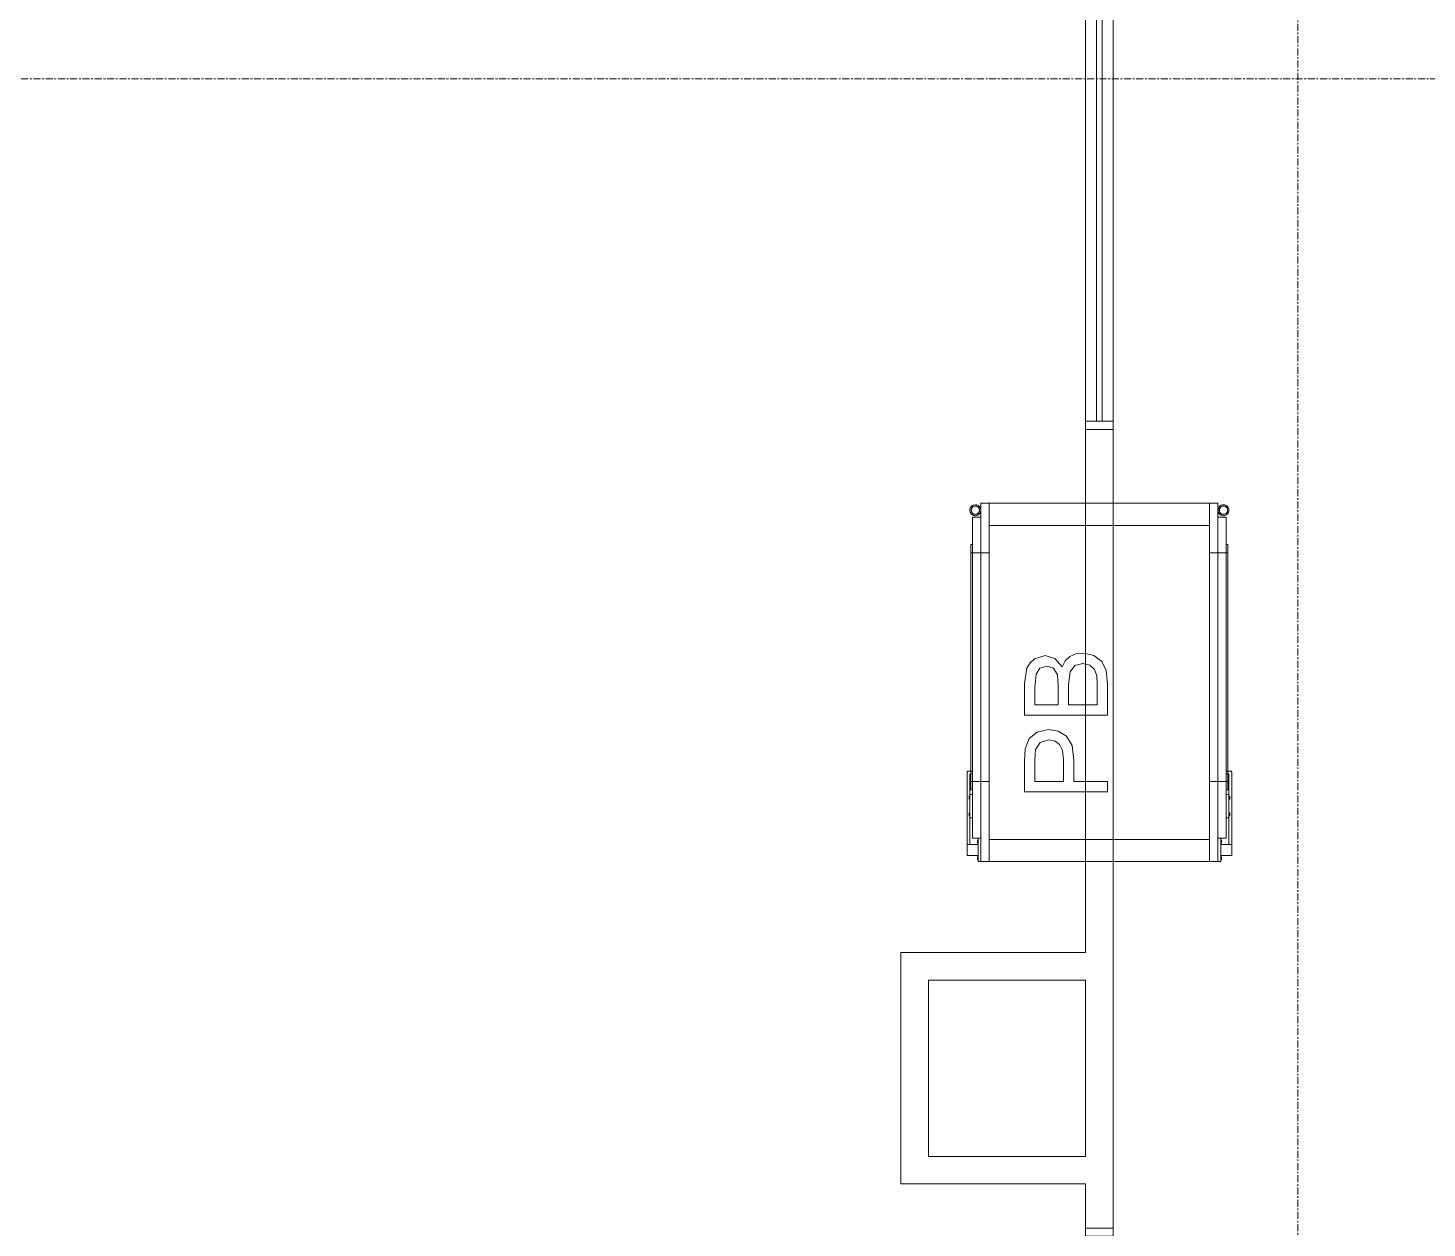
# Model space of a CAD drawing. Header units: millimetres. Extents: x -21807 to 17683, y 43568 to 60640.
# Drawn here: x -6802 to -4264, y 49352 to 51529 of the extents above; entities that cross this region are included whole.
import ezdxf

# ---------------------------------------------------------------- set-up
doc = ezdxf.new("R2010")
doc.units = ezdxf.units.MM
doc.linetypes.add('Grid Line', pattern=[22.225, 12.7, -3.175, 3.175, -3.175])
doc.layers.add('A-GLAZ', color=7, linetype='Continuous', lineweight=9, true_color=0x00007f)
doc.layers.add('A-WALL', color=7, linetype='Continuous', lineweight=9)
doc.layers.add('S-GRID', color=7, linetype='Continuous', lineweight=9)

# ---------------------------------------------------------------- blocks, each defined once
blk = doc.blocks.new('AK_OViewTuongPanel - 2000x1200-V17-MẶT BẰNG HỆ THỐNG GIÓ THẢI')
at = {"layer": 'A-GLAZ', "color": 9, "lineweight": 13, "true_color": 0xaaaad4}
for p, q in [((-1015, 25), (-1015, -25)), ((-1000, 25), (-1015, 25)), ((-1000, -25), (-1000, 25)), ((1000, 25), (-1000, 25)), ((1000, 5), (-1000, 5)), ((-1000, 5), (-1000, -5)), ((1015, 25), (1000, 25)), ((1000, 25), (1000, -25)), ((1000, -5), (1000, 5)), ((1015, -25), (1015, 25)), ((-1015, -25), (-1000, -25)), ((-1000, -5), (1000, -5)), ((-1000, -25), (1000, -25)), ((1000, -25), (1015, -25))]:
    blk.add_line(p, q, dxfattribs=at)
at = {"layer": 'A-GLAZ', "color": 7, "lineweight": 13, "true_color": 0xececf5}
for p, q in [((-1015, -25), (-1015, 25)), ((-1000, -5), (-1000, 5)), ((-1000, 5), (-1000, -5)), ((1000, 5), (1000, -5)), ((1000, -5), (1000, 5)), ((1015, 25), (1015, -25))]:
    blk.add_line(p, q, dxfattribs=at)
at = {"layer": 'A-GLAZ', "color": 254, "lineweight": 13, "true_color": 0xe0e0ef}
for p, q in [((-1015, 25), (-1000, 25)), ((-1000, 25), (-1000, 5)), ((1000, 25), (1015, 25)), ((1000, 5), (1000, 25)), ((-1000, -25), (-1015, -25)), ((-1000, -5), (-1000, -25)), ((1000, -25), (1000, -5)), ((1015, -25), (1000, -25))]:
    blk.add_line(p, q, dxfattribs=at)
at = {"layer": 'A-GLAZ', "color": 254, "lineweight": 13, "true_color": 0xcccce5}
for p, q in [((-1000, 25), (1000, 25)), ((-1000, 5), (1000, 5)), ((1000, -5), (-1000, -5)), ((1000, -25), (-1000, -25))]:
    blk.add_line(p, q, dxfattribs=at)
blk = doc.blocks.new('AK_OViewTuongPanel - 1000x1200-V20-MẶT BẰNG HỆ THỐNG GIÓ THẢI')
at = {"layer": 'A-GLAZ', "color": 254, "lineweight": 13, "true_color": 0xe0e0ef}
for p, q in [((-515, 25), (-500, 25)), ((-500, 25), (-500, 5)), ((500, 25), (515, 25)), ((500, 5), (500, 25)), ((-500, -25), (-515, -25)), ((-500, -5), (-500, -25)), ((500, -25), (500, -5)), ((515, -25), (500, -25))]:
    blk.add_line(p, q, dxfattribs=at)
at = {"layer": 'A-GLAZ', "color": 7, "lineweight": 13, "true_color": 0xececf5}
for p, q in [((-515, -25), (-515, 25)), ((-500, -5), (-500, 5)), ((-500, 5), (-500, -5)), ((500, 5), (500, -5)), ((500, -5), (500, 5)), ((515, 25), (515, -25))]:
    blk.add_line(p, q, dxfattribs=at)
at = {"layer": 'A-GLAZ', "color": 9, "lineweight": 13, "true_color": 0xaaaad4}
for p, q in [((-515, 25), (-515, -25)), ((-500, 25), (-515, 25)), ((500, 25), (-500, 25)), ((-500, -25), (-500, 25)), ((500, 5), (-500, 5)), ((-500, 5), (-500, -5)), ((515, 25), (500, 25)), ((500, 25), (500, -25)), ((500, -5), (500, 5)), ((515, -25), (515, 25)), ((-515, -25), (-500, -25)), ((-500, -5), (500, -5)), ((-500, -25), (500, -25)), ((500, -25), (515, -25))]:
    blk.add_line(p, q, dxfattribs=at)
at = {"layer": 'A-GLAZ', "color": 254, "lineweight": 13, "true_color": 0xcccce5}
for p, q in [((-500, 25), (500, 25)), ((-500, 5), (500, 5)), ((500, -5), (-500, -5)), ((500, -25), (-500, -25))]:
    blk.add_line(p, q, dxfattribs=at)
blk = doc.blocks.new('Passbox - KT 500x500x400-V33-MẶT BẰNG HỆ THỐNG GIÓ THẢI')
at = {"layer": 'A-GLAZ', "color": 254, "lineweight": 13, "true_color": 0xcccce5}
for p, q in [((-294.1, 240), (-314.1, 240)), ((-314.1, 220), (-314.1, 240)), ((-294.1, 240), (-294.1, 235)), ((-294.1, 240), (-163, 240)), ((-245.8, 235), (-294.1, 235)), ((-294.1, 235), (-294.1, 220)), ((-245.8, 230), (-282.6, 230)), ((-282.6, 220), (-282.6, 230)), ((-245.8, 235), (-203.4, 235)), ((-245.8, 230), (-245.8, 235)), ((-203.4, 230), (-245.8, 230)), ((-240.7, 236.3), (-242.1, 236.3)), ((-242.1, 236.3), (-240.7, 236.3)), ((-242.1, 235), (-242.1, 236.3)), ((-240.7, 235), (-242.1, 235)), ((-242.1, 235), (-240.7, 235)), ((-237.9, 236.3), (-240.7, 236.3)), ((-240.7, 236.3), (-237.9, 236.3)), ((-240.7, 235), (-240.7, 236.3)), ((-240.7, 235), (-240.7, 236.3)), ((-237.9, 235), (-240.7, 235)), ((-240.7, 235), (-237.9, 235)), ((-237.9, 236.3), (-236.5, 236.3)), ((-236.5, 236.3), (-237.9, 236.3)), ((-237.9, 236.3), (-237.9, 235)), ((-237.9, 235), (-237.9, 236.3)), ((-237.9, 235), (-236.5, 235)), ((-236.5, 235), (-237.9, 235)), ((-236.5, 235), (-236.5, 236.3)), ((-210.3, 236.3), (-211.8, 236.3)), ((-211.8, 236.3), (-210.3, 236.3)), ((-211.8, 235), (-211.8, 236.3)), ((-210.3, 235), (-211.8, 235)), ((-211.8, 235), (-210.3, 235)), ((-210.3, 236.3), (-207.5, 236.3)), ((-207.5, 236.3), (-210.3, 236.3)), ((-210.3, 236.3), (-210.3, 235)), ((-210.3, 235), (-210.3, 236.3)), ((-210.3, 235), (-207.5, 235)), ((-207.5, 235), (-210.3, 235)), ((-207.5, 236.3), (-206.1, 236.3)), ((-206.1, 236.3), (-207.5, 236.3)), ((-207.5, 235), (-207.5, 236.3)), ((-207.5, 235), (-207.5, 236.3)), ((-207.5, 235), (-206.1, 235)), ((-206.1, 235), (-207.5, 235)), ((-206.1, 235), (-206.1, 236.3)), ((-168, 235), (-203.4, 235)), ((-203.4, 235), (-203.4, 230)), ((-193, 230), (-203.4, 230)), ((-195, 230), (-135, 230)), ((-195, 230), (-193, 230)), ((-180.3, 233), (-193, 233)), ((-178.5, 233), (-180, 233)), ((-180, 233), (-178.5, 233)), ((-180, 232.2), (-180, 200)), ((-135, 233), (-177.7, 233)), ((-177.7, 233), (-135, 233)), ((-161, 238), (-161, 233)), ((-135, 233), (190, 233)), ((190, 233), (-135, 233)), ((190, 230), (-135, 230)), ((232.7, 233), (190, 233)), ((190, 233), (232.7, 233)), ((190, 230), (250, 230)), ((235, 233), (233.5, 233)), ((233.5, 233), (235, 233)), ((235, 230.8), (235, 233)), ((235, 200), (235, 230)), ((248, 233), (235.3, 233)), ((248, 230), (250, 230)), ((300, 230), (248, 230)), ((300, 230), (300, 215)), ((-314.1, 220), (-325, 220)), ((-325, 215), (-325, 220)), ((-282.6, 215), (-325, 215)), ((-325, 200), (-325, 215)), ((-320.7, 220), (-322.1, 220)), ((-322.1, 220), (-320.7, 220)), ((-320.7, 220), (-322.1, 220)), ((-322.1, 220), (-320.7, 220)), ((-317.9, 220), (-320.7, 220)), ((-320.7, 220), (-317.9, 220)), ((-317.9, 220), (-320.7, 220)), ((-320.7, 220), (-317.9, 220)), ((-317.9, 220), (-316.5, 220)), ((-316.5, 220), (-317.9, 220)), ((-317.9, 220), (-316.5, 220)), ((-316.5, 220), (-317.9, 220)), ((-294.1, 220), (-314.1, 220)), ((-282.6, 220), (-294.1, 220)), ((-290.3, 220), (-291.8, 220)), ((-291.8, 220), (-290.3, 220)), ((-290.3, 220), (-291.8, 220)), ((-291.8, 220), (-290.3, 220)), ((-290.3, 220), (-287.5, 220)), ((-287.5, 220), (-290.3, 220)), ((-290.3, 220), (-287.5, 220)), ((-287.5, 220), (-290.3, 220)), ((-287.5, 220), (-286.1, 220)), ((-286.1, 220), (-287.5, 220)), ((-287.5, 220), (-286.1, 220)), ((-286.1, 220), (-287.5, 220)), ((-282.6, 215), (-282.6, 220)), ((300, 215), (-282.6, 215)), ((325, 215), (300, 215)), ((325, 215), (325, 200)), ((-325, 200), (-325, 25)), ((-285, 200), (-285, 25)), ((-285, 200), (-285, 25)), ((285, 200), (285, 25)), ((285, 25), (285, 200)), ((325, 200), (325, 25)), ((-198.5, 25), (-198.5, 135.8)), ((-198.5, 135.8), (-142.7, 135.8)), ((-142.7, 135.8), (-120.2, 134.4)), ((-120.2, 134.4), (-101.9, 127.4)), ((-101.9, 127.4), (-90, 112.8)), ((-59.6, 25), (-59.6, 135.8)), ((-59.6, 135.8), (-2.1, 135.8)), ((-2.1, 135.8), (26, 131.4)), ((26, 131.4), (35.5, 125.8)), ((-140.8, 117), (-179.7, 117)), ((-179.7, 117), (-179.7, 65.2)), ((-121.9, 115.7), (-140.8, 117)), ((-109.2, 107.2), (-121.9, 115.7)), ((-104.4, 91.6), (-109.2, 107.2)), ((-90, 112.8), (-85.5, 92.3)), ((-9, 117), (-40.8, 117)), ((-40.8, 117), (-40.8, 74.6)), ((15.2, 115), (-9, 117)), ((26, 107.8), (15.2, 115)), ((29.8, 95.5), (26, 107.8)), ((35.5, 125.8), (42.7, 117.8)), ((42.7, 117.8), (48.7, 98.5)), ((-112.6, 72.1), (-106.4, 80.5)), ((-106.4, 80.5), (-104.4, 91.6)), ((-85.5, 92.3), (-88.6, 74.5)), ((-6.4, 74.6), (13.7, 76.3)), ((13.7, 76.3), (25.8, 83.2)), ((25.8, 83.2), (29.8, 95.5)), ((43.6, 80.9), (28.3, 67.6)), ((48.7, 98.5), (43.6, 80.9)), ((-179.7, 65.2), (-140.3, 65.2)), ((-140.3, 65.2), (-123.6, 66.9)), ((-123.6, 66.9), (-112.6, 72.1)), ((-97.7, 59.7), (-114.7, 49.7)), ((-88.6, 74.5), (-97.7, 59.7)), ((-40.8, 74.6), (-6.4, 74.6)), ((-4, 55.8), (-40.8, 55.8)), ((-40.8, 55.8), (-40.8, 25)), ((19.3, 53.3), (-4, 55.8)), ((30.9, 44.5), (19.3, 53.3)), ((28.3, 67.6), (39, 62)), ((39, 62), (46.9, 53.5)), ((46.9, 53.5), (51.8, 42.7)), ((-141.4, 46.4), (-179.7, 46.4)), ((-179.7, 46.4), (-179.7, 25)), ((-114.7, 49.7), (-141.4, 46.4)), ((34.5, 29.9), (30.9, 44.5)), ((33.4, 25), (34.5, 29.9)), ((51.8, 42.7), (53.4, 30.1)), ((53.4, 30.1), (52.3, 25)), ((-325, -25), (-325, 25)), ((-198.5, 25), (-198.5, -14.8)), ((-179.7, -14.8), (-179.7, 25)), ((-59.6, 25), (-59.6, -14.8)), ((-40.8, 4), (-40.8, 25)), ((-2.2, 4), (-40.8, 4)), ((11.8, 4.7), (-2.2, 4)), ((23.6, 8.8), (11.8, 4.7)), ((31.5, 17.2), (23.6, 8.8)), ((33.4, 25), (31.5, 17.2)), ((38, -4.6), (48.9, 9.8)), ((48.9, 9.8), (52.3, 25)), ((325, 25), (325, -25)), ((-325, -25), (-325, -200)), ((-285, -25), (-285, -200)), ((-285, -25), (-285, -200)), ((-198.5, -14.8), (-179.7, -14.8)), ((-59.6, -14.8), (-2.6, -14.8)), ((-2.6, -14.8), (21.6, -12.2)), ((21.6, -12.2), (38, -4.6)), ((285, -25), (285, -200)), ((285, -200), (285, -25)), ((325, -25), (325, -200)), ((-325, -200), (-325, -215)), ((-180, -200), (-180, -230)), ((235, -232.2), (235, -200)), ((325, -200), (325, -215)), ((-325, -215), (-282.6, -215)), ((-325, -215), (-325, -220)), ((-325, -220), (-314.1, -220)), ((-320.7, -220), (-322.1, -220)), ((-322.1, -220), (-320.7, -220)), ((-320.7, -220), (-322.1, -220)), ((-322.1, -220), (-320.7, -220)), ((-317.9, -220), (-320.7, -220)), ((-320.7, -220), (-317.9, -220)), ((-317.9, -220), (-320.7, -220)), ((-320.7, -220), (-317.9, -220)), ((-317.9, -220), (-316.5, -220)), ((-316.5, -220), (-317.9, -220)), ((-317.9, -220), (-316.5, -220)), ((-316.5, -220), (-317.9, -220)), ((-314.1, -220), (-294.1, -220)), ((-314.1, -220), (-314.1, -240)), ((-294.1, -220), (-294.1, -235)), ((-294.1, -220), (-282.6, -220)), ((-290.3, -220), (-291.8, -220)), ((-291.8, -220), (-290.3, -220)), ((-290.3, -220), (-291.8, -220)), ((-291.8, -220), (-290.3, -220)), ((-290.3, -220), (-287.5, -220)), ((-287.5, -220), (-290.3, -220)), ((-290.3, -220), (-287.5, -220)), ((-287.5, -220), (-290.3, -220)), ((-287.5, -220), (-286.1, -220)), ((-286.1, -220), (-287.5, -220)), ((-287.5, -220), (-286.1, -220)), ((-286.1, -220), (-287.5, -220)), ((-282.6, -220), (-282.6, -215)), ((-282.6, -215), (300, -215)), ((-282.6, -220), (-282.6, -230)), ((300, -215), (300, -230)), ((300, -215), (325, -215)), ((-314.1, -240), (-294.1, -240)), ((-294.1, -235), (-245.8, -235)), ((-294.1, -235), (-294.1, -240)), ((-163, -240), (-294.1, -240)), ((-282.6, -230), (-245.8, -230)), ((-245.8, -230), (-203.4, -230)), ((-245.8, -230), (-245.8, -235)), ((-203.4, -235), (-245.8, -235)), ((-240.7, -235), (-242.1, -235)), ((-242.1, -235), (-240.7, -235)), ((-242.1, -235), (-242.1, -236.3)), ((-240.7, -236.3), (-242.1, -236.3)), ((-242.1, -236.3), (-240.7, -236.3)), ((-237.9, -235), (-240.7, -235)), ((-240.7, -235), (-237.9, -235)), ((-240.7, -235), (-240.7, -236.3)), ((-240.7, -235), (-240.7, -236.3)), ((-237.9, -236.3), (-240.7, -236.3)), ((-240.7, -236.3), (-237.9, -236.3)), ((-237.9, -235), (-236.5, -235)), ((-236.5, -235), (-237.9, -235)), ((-237.9, -236.3), (-237.9, -235)), ((-237.9, -235), (-237.9, -236.3)), ((-237.9, -236.3), (-236.5, -236.3)), ((-236.5, -236.3), (-237.9, -236.3)), ((-236.5, -235), (-236.5, -236.3)), ((-210.3, -235), (-211.8, -235)), ((-211.8, -235), (-210.3, -235)), ((-211.8, -235), (-211.8, -236.3)), ((-210.3, -236.3), (-211.8, -236.3)), ((-211.8, -236.3), (-210.3, -236.3)), ((-210.3, -235), (-207.5, -235)), ((-207.5, -235), (-210.3, -235)), ((-210.3, -236.3), (-210.3, -235)), ((-210.3, -235), (-210.3, -236.3)), ((-210.3, -236.3), (-207.5, -236.3)), ((-207.5, -236.3), (-210.3, -236.3)), ((-207.5, -235), (-206.1, -235)), ((-206.1, -235), (-207.5, -235)), ((-207.5, -235), (-207.5, -236.3)), ((-207.5, -235), (-207.5, -236.3)), ((-207.5, -236.3), (-206.1, -236.3)), ((-206.1, -236.3), (-207.5, -236.3)), ((-206.1, -235), (-206.1, -236.3)), ((-203.4, -230), (-203.4, -235)), ((-203.4, -230), (-193, -230)), ((-203.4, -235), (-168, -235)), ((-193, -230), (-195, -230)), ((-135, -230), (-195, -230)), ((-193, -233), (-180.3, -233)), ((-180, -230.8), (-180, -233)), ((-180, -233), (-178.5, -233)), ((-178.5, -233), (-180, -233)), ((-177.7, -233), (-135, -233)), ((-135, -233), (-177.7, -233)), ((-161, -233), (-161, -238)), ((-135, -230), (190, -230)), ((190, -233), (-135, -233)), ((-135, -233), (190, -233)), ((250, -230), (190, -230)), ((190, -233), (232.7, -233)), ((232.7, -233), (190, -233)), ((233.5, -233), (235, -233)), ((235, -233), (233.5, -233)), ((235.3, -233), (248, -233)), ((250, -230), (248, -230)), ((248, -230), (300, -230))]:
    blk.add_line(p, q, dxfattribs=at)
at = {"layer": 'A-GLAZ', "color": 9, "lineweight": 13, "true_color": 0xaaaad4}
for p, q in [((-314.1, 240), (-294.1, 240)), ((-314.1, 220), (-314.1, 240)), ((-163, 240), (-294.1, 240)), ((-294.1, 220), (-294.1, 240)), ((-294.1, 235), (-245.8, 235)), ((-282.6, 230), (300, 230)), ((-282.6, 215), (-282.6, 230)), ((-245.8, 235), (-203.4, 235)), ((-245.8, 230), (-245.8, 235)), ((-240.7, 236.3), (-242.1, 236.3)), ((-242.1, 236.3), (-240.7, 236.3)), ((-242.1, 235), (-242.1, 236.3)), ((-237.9, 236.3), (-240.7, 236.3)), ((-240.7, 236.3), (-237.9, 236.3)), ((-240.7, 235), (-240.7, 236.3)), ((-240.7, 235), (-240.7, 236.3)), ((-237.9, 236.3), (-236.5, 236.3)), ((-236.5, 236.3), (-237.9, 236.3)), ((-237.9, 236.3), (-237.9, 235)), ((-237.9, 235), (-237.9, 236.3)), ((-236.5, 235), (-236.5, 236.3)), ((-210.3, 236.3), (-211.8, 236.3)), ((-211.8, 236.3), (-210.3, 236.3)), ((-211.8, 235), (-211.8, 236.3)), ((-210.3, 236.3), (-207.5, 236.3)), ((-207.5, 236.3), (-210.3, 236.3)), ((-210.3, 236.3), (-210.3, 235)), ((-210.3, 235), (-210.3, 236.3)), ((-207.5, 236.3), (-206.1, 236.3)), ((-206.1, 236.3), (-207.5, 236.3)), ((-207.5, 235), (-207.5, 236.3)), ((-207.5, 235), (-207.5, 236.3)), ((-206.1, 235), (-206.1, 236.3)), ((-203.4, 235), (-168, 235)), ((-203.4, 230), (-203.4, 235)), ((-195, 233), (-195, 230)), ((-193, 233), (-195, 233)), ((-135, 233), (-195, 233)), ((-161, 233), (-161, 238)), ((-135, 233), (190, 233)), ((250, 233), (190, 233)), ((250, 233), (248, 233)), ((250, 230), (250, 233)), ((300, 215), (300, 230)), ((-325, 220), (-282.6, 220)), ((-325, 215), (-325, 220)), ((-325, 215), (325, 215)), ((-325, 200), (-325, 215)), ((-320.7, 221.3), (-322.1, 221.3)), ((-322.1, 221.3), (-320.7, 221.3)), ((-320.7, 221.3), (-322.1, 221.3)), ((-322.1, 221.3), (-320.7, 221.3)), ((-322.1, 220), (-322.1, 221.3)), ((-322.1, 220), (-322.1, 221.3)), ((-317.9, 221.3), (-320.7, 221.3)), ((-320.7, 221.3), (-317.9, 221.3)), ((-317.9, 221.3), (-320.7, 221.3)), ((-320.7, 221.3), (-317.9, 221.3)), ((-320.7, 220), (-320.7, 221.3)), ((-320.7, 220), (-320.7, 221.3)), ((-320.7, 220), (-320.7, 221.3)), ((-320.7, 220), (-320.7, 221.3)), ((-317.9, 221.3), (-316.5, 221.3)), ((-316.5, 221.3), (-317.9, 221.3)), ((-317.9, 221.3), (-316.5, 221.3)), ((-316.5, 221.3), (-317.9, 221.3)), ((-317.9, 221.3), (-317.9, 220)), ((-317.9, 220), (-317.9, 221.3)), ((-317.9, 221.3), (-317.9, 220)), ((-317.9, 220), (-317.9, 221.3)), ((-316.5, 220), (-316.5, 221.3)), ((-316.5, 220), (-316.5, 221.3)), ((-290.3, 221.3), (-291.8, 221.3)), ((-291.8, 221.3), (-290.3, 221.3)), ((-290.3, 221.3), (-291.8, 221.3)), ((-291.8, 221.3), (-290.3, 221.3)), ((-291.8, 220), (-291.8, 221.3)), ((-291.8, 220), (-291.8, 221.3)), ((-290.3, 221.3), (-287.5, 221.3)), ((-287.5, 221.3), (-290.3, 221.3)), ((-290.3, 221.3), (-287.5, 221.3)), ((-287.5, 221.3), (-290.3, 221.3)), ((-290.3, 221.3), (-290.3, 220)), ((-290.3, 220), (-290.3, 221.3)), ((-290.3, 221.3), (-290.3, 220)), ((-290.3, 220), (-290.3, 221.3)), ((-287.5, 221.3), (-286.1, 221.3)), ((-286.1, 221.3), (-287.5, 221.3)), ((-287.5, 221.3), (-286.1, 221.3)), ((-286.1, 221.3), (-287.5, 221.3)), ((-287.5, 220), (-287.5, 221.3)), ((-287.5, 220), (-287.5, 221.3)), ((-287.5, 220), (-287.5, 221.3)), ((-287.5, 220), (-287.5, 221.3)), ((-286.1, 220), (-286.1, 221.3)), ((-286.1, 220), (-286.1, 221.3)), ((325, 200), (325, 215)), ((325, 200), (-325, 200)), ((-325, 25), (-325, 200)), ((-325, 200), (325, 200)), ((325, 200), (325, 25)), ((-142.7, 135.8), (-198.5, 135.8)), ((-198.5, 135.8), (-198.5, 25)), ((-120.2, 134.4), (-142.7, 135.8)), ((-101.9, 127.4), (-120.2, 134.4)), ((-90, 112.8), (-101.9, 127.4)), ((-2.1, 135.8), (-59.6, 135.8)), ((-59.6, 135.8), (-59.6, 25)), ((26, 131.4), (-2.1, 135.8)), ((35.5, 125.8), (26, 131.4)), ((-179.7, 65.2), (-179.7, 117)), ((-179.7, 117), (-140.8, 117)), ((-140.8, 117), (-121.9, 115.7)), ((-121.9, 115.7), (-109.2, 107.2)), ((-109.2, 107.2), (-104.4, 91.6)), ((-85.5, 92.3), (-90, 112.8)), ((-40.8, 74.6), (-40.8, 117)), ((-40.8, 117), (-9, 117)), ((-9, 117), (15.2, 115)), ((15.2, 115), (26, 107.8)), ((26, 107.8), (29.8, 95.5)), ((42.7, 117.8), (35.5, 125.8)), ((48.7, 98.5), (42.7, 117.8)), ((-106.4, 80.5), (-112.6, 72.1)), ((-104.4, 91.6), (-106.4, 80.5)), ((-88.6, 74.5), (-85.5, 92.3)), ((13.7, 76.3), (-6.4, 74.6)), ((25.8, 83.2), (13.7, 76.3)), ((29.8, 95.5), (25.8, 83.2)), ((28.3, 67.6), (43.6, 80.9)), ((43.6, 80.9), (48.7, 98.5)), ((-140.3, 65.2), (-179.7, 65.2)), ((-123.6, 66.9), (-140.3, 65.2)), ((-112.6, 72.1), (-123.6, 66.9)), ((-114.7, 49.7), (-97.7, 59.7)), ((-97.7, 59.7), (-88.6, 74.5)), ((-6.4, 74.6), (-40.8, 74.6)), ((-40.8, 25), (-40.8, 55.8)), ((-40.8, 55.8), (-4, 55.8)), ((-4, 55.8), (19.3, 53.3)), ((19.3, 53.3), (30.9, 44.5)), ((39, 62), (28.3, 67.6)), ((46.9, 53.5), (39, 62)), ((51.8, 42.7), (46.9, 53.5)), ((-179.7, 25), (-179.7, 46.4)), ((-179.7, 46.4), (-141.4, 46.4)), ((-141.4, 46.4), (-114.7, 49.7)), ((30.9, 44.5), (34.5, 29.9)), ((34.5, 29.9), (33.4, 25)), ((53.4, 30.1), (51.8, 42.7)), ((52.3, 25), (53.4, 30.1)), ((-325, -200), (-325, -25)), ((325, -25), (325, -200)), ((-325, -200), (325, -200)), ((-325, -200), (-325, -215)), ((325, -200), (-325, -200)), ((325, -215), (325, -200)), ((-325, -215), (-325, -220)), ((325, -215), (-325, -215)), ((-282.6, -220), (-325, -220)), ((-322.1, -220), (-322.1, -221.3)), ((-322.1, -220), (-322.1, -221.3)), ((-320.7, -221.3), (-322.1, -221.3)), ((-322.1, -221.3), (-320.7, -221.3)), ((-320.7, -221.3), (-322.1, -221.3)), ((-322.1, -221.3), (-320.7, -221.3)), ((-320.7, -220), (-320.7, -221.3)), ((-320.7, -220), (-320.7, -221.3)), ((-320.7, -220), (-320.7, -221.3)), ((-320.7, -220), (-320.7, -221.3)), ((-317.9, -221.3), (-320.7, -221.3)), ((-320.7, -221.3), (-317.9, -221.3)), ((-317.9, -221.3), (-320.7, -221.3)), ((-320.7, -221.3), (-317.9, -221.3)), ((-317.9, -221.3), (-317.9, -220)), ((-317.9, -220), (-317.9, -221.3)), ((-317.9, -221.3), (-317.9, -220)), ((-317.9, -220), (-317.9, -221.3)), ((-317.9, -221.3), (-316.5, -221.3)), ((-316.5, -221.3), (-317.9, -221.3)), ((-317.9, -221.3), (-316.5, -221.3)), ((-316.5, -221.3), (-317.9, -221.3)), ((-316.5, -220), (-316.5, -221.3)), ((-316.5, -220), (-316.5, -221.3)), ((-314.1, -220), (-314.1, -240)), ((-294.1, -240), (-294.1, -220)), ((-291.8, -220), (-291.8, -221.3)), ((-291.8, -220), (-291.8, -221.3)), ((-290.3, -221.3), (-291.8, -221.3)), ((-291.8, -221.3), (-290.3, -221.3)), ((-290.3, -221.3), (-291.8, -221.3)), ((-291.8, -221.3), (-290.3, -221.3)), ((-290.3, -221.3), (-290.3, -220)), ((-290.3, -220), (-290.3, -221.3)), ((-290.3, -221.3), (-290.3, -220)), ((-290.3, -220), (-290.3, -221.3)), ((-290.3, -221.3), (-287.5, -221.3)), ((-287.5, -221.3), (-290.3, -221.3)), ((-290.3, -221.3), (-287.5, -221.3)), ((-287.5, -221.3), (-290.3, -221.3)), ((-287.5, -220), (-287.5, -221.3)), ((-287.5, -220), (-287.5, -221.3)), ((-287.5, -220), (-287.5, -221.3)), ((-287.5, -220), (-287.5, -221.3)), ((-287.5, -221.3), (-286.1, -221.3)), ((-286.1, -221.3), (-287.5, -221.3)), ((-287.5, -221.3), (-286.1, -221.3)), ((-286.1, -221.3), (-287.5, -221.3)), ((-286.1, -220), (-286.1, -221.3)), ((-286.1, -220), (-286.1, -221.3)), ((-282.6, -215), (-282.6, -230)), ((300, -230), (300, -215)), ((-294.1, -240), (-314.1, -240)), ((-245.8, -235), (-294.1, -235)), ((-294.1, -240), (-163, -240)), ((300, -230), (-282.6, -230)), ((-245.8, -230), (-245.8, -235)), ((-203.4, -235), (-245.8, -235)), ((-242.1, -235), (-242.1, -236.3)), ((-240.7, -236.3), (-242.1, -236.3)), ((-242.1, -236.3), (-240.7, -236.3)), ((-240.7, -235), (-240.7, -236.3)), ((-240.7, -235), (-240.7, -236.3)), ((-237.9, -236.3), (-240.7, -236.3)), ((-240.7, -236.3), (-237.9, -236.3)), ((-237.9, -236.3), (-237.9, -235)), ((-237.9, -235), (-237.9, -236.3)), ((-237.9, -236.3), (-236.5, -236.3)), ((-236.5, -236.3), (-237.9, -236.3)), ((-236.5, -235), (-236.5, -236.3)), ((-211.8, -235), (-211.8, -236.3)), ((-210.3, -236.3), (-211.8, -236.3)), ((-211.8, -236.3), (-210.3, -236.3)), ((-210.3, -236.3), (-210.3, -235)), ((-210.3, -235), (-210.3, -236.3)), ((-210.3, -236.3), (-207.5, -236.3)), ((-207.5, -236.3), (-210.3, -236.3)), ((-207.5, -235), (-207.5, -236.3)), ((-207.5, -235), (-207.5, -236.3)), ((-207.5, -236.3), (-206.1, -236.3)), ((-206.1, -236.3), (-207.5, -236.3)), ((-206.1, -235), (-206.1, -236.3)), ((-203.4, -235), (-203.4, -230)), ((-168, -235), (-203.4, -235)), ((-195, -230), (-195, -233)), ((-195, -233), (-135, -233)), ((-195, -233), (-193, -233)), ((-161, -238), (-161, -233)), ((190, -233), (-135, -233)), ((190, -233), (250, -233)), ((248, -233), (250, -233)), ((250, -233), (250, -230))]:
    blk.add_line(p, q, dxfattribs=at)
at = {"layer": 'A-GLAZ', "color": 254, "lineweight": 13, "true_color": 0xe0e0ef}
for p, q in [((-294.1, 235), (-294.1, 240)), ((-294.1, 240), (-294.1, 235)), ((-203.4, 235), (-245.8, 235)), ((-203.4, 235), (-245.8, 235)), ((-245.8, 230), (-203.4, 230)), ((-203.4, 230), (-245.8, 230)), ((-240.7, 235), (-242.1, 235)), ((-242.1, 235), (-240.7, 235)), ((-237.9, 235), (-240.7, 235)), ((-240.7, 235), (-237.9, 235)), ((-237.9, 235), (-236.5, 235)), ((-236.5, 235), (-237.9, 235)), ((-210.3, 235), (-211.8, 235)), ((-211.8, 235), (-210.3, 235)), ((-210.3, 235), (-207.5, 235)), ((-207.5, 235), (-210.3, 235)), ((-207.5, 235), (-206.1, 235)), ((-206.1, 235), (-207.5, 235)), ((-193, 230), (-180.3, 230)), ((-180, 230), (-193, 230)), ((-178.6, 233), (-180.3, 233)), ((-178.5, 233), (-180, 233)), ((-180, 233), (-178.5, 233)), ((-178.5, 230), (-180, 230)), ((-180, 230), (-178.5, 230)), ((-174, 233), (-177.7, 233)), ((-177.7, 233), (-174, 233)), ((-174, 230), (-177.7, 230)), ((-177.7, 230), (-166.8, 230)), ((-166.8, 233), (-174, 233)), ((-174, 233), (-166.8, 233)), ((-135, 230), (-174, 230)), ((-165.5, 233), (-166.8, 233)), ((-166.8, 233), (-165.5, 233)), ((-166.8, 230), (-157.5, 230)), ((-166, 232.8), (-166, 230)), ((-157.5, 233), (-161.2, 233)), ((-161.2, 233), (-135, 233)), ((-161, 230.8), (-161, 233)), ((-146.6, 233), (-157.5, 233)), ((-157.5, 230), (-146.6, 230)), ((-135, 233), (-146.6, 233)), ((-146.6, 230), (-135, 230)), ((190, 233), (-135, 233)), ((-135, 233), (190, 233)), ((-135, 230), (190, 230)), ((190, 230), (-135, 230)), ((212.5, 233), (190, 233)), ((190, 233), (232.7, 233)), ((212.5, 230), (190, 230)), ((190, 230), (201.6, 230)), ((201.6, 230), (212.5, 230)), ((229, 233), (212.5, 233)), ((229, 230), (212.5, 230)), ((212.5, 230), (221.8, 230)), ((221.8, 230), (232.7, 230)), ((232.7, 233), (229, 233)), ((232.7, 230), (229, 230)), ((235, 233), (233.5, 233)), ((233.5, 233), (235, 233)), ((235, 230), (233.5, 230)), ((233.5, 230), (235, 230)), ((248, 230), (235, 230)), ((235.3, 230), (248, 230)), ((-325, 215), (-282.6, 215)), ((-180, 215), (-325, 215)), ((-314.1, 220), (-294.1, 220)), ((-294.1, 220), (-314.1, 220)), ((-282.6, 220), (-282.6, 215)), ((-282.6, 215), (-282.6, 220)), ((-282.6, 215), (-180, 215)), ((-178.5, 215), (-180, 215)), ((-180, 215), (-178.5, 215)), ((-135, 215), (-178.5, 215)), ((-178.5, 215), (-174, 215)), ((-174, 215), (-166.8, 215)), ((-166.8, 215), (-146.6, 215)), ((-146.6, 215), (-135, 215)), ((-135, 215), (190, 215)), ((190, 215), (-135, 215)), ((233.5, 215), (190, 215)), ((190, 215), (201.6, 215)), ((201.6, 215), (221.8, 215)), ((221.8, 215), (229, 215)), ((229, 215), (233.5, 215)), ((235, 215), (233.5, 215)), ((233.5, 215), (235, 215)), ((235, 215), (300, 215)), ((300, 215), (235, 215)), ((-325, 200), (-285, 200)), ((-325, 200), (-285, 200)), ((285, 200), (-285, 200)), ((-180, 200), (-285, 200)), ((-180, 200), (-178.5, 200)), ((-166.8, 200), (-180, 200)), ((-178.5, 200), (-174, 200)), ((-174, 200), (-157.5, 200)), ((-135, 200), (-166.8, 200)), ((-157.5, 200), (-135, 200)), ((190, 200), (-135, 200)), ((-135, 200), (190, 200)), ((190, 200), (201.6, 200)), ((212.5, 200), (190, 200)), ((201.6, 200), (221.8, 200)), ((235, 200), (212.5, 200)), ((221.8, 200), (229, 200)), ((229, 200), (235, 200)), ((285, 200), (235, 200)), ((285, 200), (325, 200)), ((285, 200), (325, 200)), ((-325, 25), (-325, -25)), ((-285, 25), (-285, -25)), ((-285, 25), (-285, -25)), ((-198.5, -14.8), (-198.5, 25)), ((-179.7, 25), (-179.7, -14.8)), ((-59.6, -14.8), (-59.6, 25)), ((-40.8, 25), (-40.8, 4)), ((-40.8, 4), (-2.2, 4)), ((-2.2, 4), (11.8, 4.7)), ((11.8, 4.7), (23.6, 8.8)), ((23.6, 8.8), (31.5, 17.2)), ((31.5, 17.2), (33.4, 25)), ((48.9, 9.8), (38, -4.6)), ((52.3, 25), (48.9, 9.8)), ((285, 25), (285, -25)), ((285, -25), (285, 25)), ((325, 25), (325, -25)), ((-179.7, -14.8), (-198.5, -14.8)), ((-2.6, -14.8), (-59.6, -14.8)), ((21.6, -12.2), (-2.6, -14.8)), ((38, -4.6), (21.6, -12.2)), ((-285, -200), (-325, -200)), ((-325, -200), (-285, -200)), ((-285, -200), (285, -200)), ((-180, -200), (-285, -200)), ((-178.5, -200), (-180, -200)), ((-180, -200), (-178.5, -200)), ((-174, -200), (-178.5, -200)), ((-178.5, -200), (-174, -200)), ((-166.8, -200), (-174, -200)), ((-174, -200), (-166.8, -200)), ((-157.5, -200), (-166.8, -200)), ((-166.8, -200), (-157.5, -200)), ((-135, -200), (-157.5, -200)), ((-157.5, -200), (-146.6, -200)), ((-146.6, -200), (-135, -200)), ((-135, -200), (190, -200)), ((190, -200), (-135, -200)), ((201.6, -200), (190, -200)), ((190, -200), (201.6, -200)), ((212.5, -200), (201.6, -200)), ((201.6, -200), (212.5, -200)), ((229, -200), (212.5, -200)), ((212.5, -200), (221.8, -200)), ((221.8, -200), (233.5, -200)), ((233.5, -200), (229, -200)), ((235, -200), (233.5, -200)), ((233.5, -200), (235, -200)), ((285, -200), (235, -200)), ((325, -200), (285, -200)), ((285, -200), (325, -200)), ((-282.6, -215), (-325, -215)), ((-325, -215), (-180, -215)), ((-294.1, -220), (-314.1, -220)), ((-314.1, -220), (-294.1, -220)), ((-282.6, -215), (-282.6, -220)), ((-180, -215), (-282.6, -215)), ((-282.6, -215), (-282.6, -220)), ((-180, -215), (-178.5, -215)), ((-174, -215), (-180, -215)), ((-178.5, -215), (-166.8, -215)), ((-166.8, -215), (-174, -215)), ((-166.8, -215), (-157.5, -215)), ((-157.5, -215), (-166.8, -215)), ((-157.5, -215), (-146.6, -215)), ((-135, -215), (-157.5, -215)), ((-146.6, -215), (-135, -215)), ((190, -215), (-135, -215)), ((-135, -215), (190, -215)), ((190, -215), (201.6, -215)), ((201.6, -215), (190, -215)), ((201.6, -215), (212.5, -215)), ((212.5, -215), (201.6, -215)), ((212.5, -215), (221.8, -215)), ((229, -215), (212.5, -215)), ((221.8, -215), (233.5, -215)), ((233.5, -215), (229, -215)), ((233.5, -215), (235, -215)), ((235, -215), (233.5, -215)), ((300, -215), (235, -215)), ((235, -215), (300, -215)), ((-294.1, -240), (-294.1, -235)), ((-294.1, -235), (-294.1, -240)), ((-203.4, -230), (-245.8, -230)), ((-245.8, -230), (-203.4, -230)), ((-245.8, -235), (-203.4, -235)), ((-245.8, -235), (-203.4, -235)), ((-240.7, -235), (-242.1, -235)), ((-242.1, -235), (-240.7, -235)), ((-237.9, -235), (-240.7, -235)), ((-240.7, -235), (-237.9, -235)), ((-237.9, -235), (-236.5, -235)), ((-236.5, -235), (-237.9, -235)), ((-210.3, -235), (-211.8, -235)), ((-211.8, -235), (-210.3, -235)), ((-210.3, -235), (-207.5, -235)), ((-207.5, -235), (-210.3, -235)), ((-207.5, -235), (-206.1, -235)), ((-206.1, -235), (-207.5, -235)), ((-187, -230), (-193, -230)), ((-193, -230), (-180, -230)), ((-180.3, -230), (-187, -230)), ((-180.3, -233), (-178.6, -233)), ((-180, -230), (-178.5, -230)), ((-178.5, -230), (-180, -230)), ((-180, -233), (-178.5, -233)), ((-178.5, -233), (-180, -233)), ((-177.7, -230), (-174, -230)), ((-166.8, -230), (-177.7, -230)), ((-177.7, -233), (-174, -233)), ((-174, -233), (-177.7, -233)), ((-174, -230), (-166.8, -230)), ((-174, -233), (-165.5, -233)), ((-166.8, -233), (-174, -233)), ((-166.8, -230), (-146.6, -230)), ((-157.5, -230), (-166.8, -230)), ((-165.5, -233), (-166.8, -233)), ((-166, -230.2), (-166, -233)), ((-161.2, -233), (-146.6, -233)), ((-157.5, -233), (-161.2, -233)), ((-161, -232.2), (-161, -230)), ((-146.6, -230), (-157.5, -230)), ((-146.6, -233), (-157.5, -233)), ((-146.6, -230), (-135, -230)), ((-135, -230), (-146.6, -230)), ((-146.6, -233), (-135, -233)), ((-135, -233), (-146.6, -233)), ((190, -230), (-135, -230)), ((-135, -230), (190, -230)), ((-135, -233), (190, -233)), ((190, -233), (-135, -233)), ((190, -230), (201.6, -230)), ((201.6, -230), (190, -230)), ((190, -233), (212.5, -233)), ((201.6, -233), (190, -233)), ((201.6, -230), (212.5, -230)), ((221.8, -230), (201.6, -230)), ((212.5, -233), (201.6, -233)), ((212.5, -230), (232.7, -230)), ((212.5, -233), (229, -233)), ((221.8, -233), (212.5, -233)), ((229, -230), (221.8, -230)), ((229, -233), (221.8, -233)), ((232.7, -230), (229, -230)), ((229, -233), (232.7, -233)), ((232.7, -233), (229, -233)), ((233.5, -230), (235, -230)), ((235, -230), (233.5, -230)), ((233.5, -233), (235, -233)), ((235, -233), (233.5, -233)), ((235, -230), (248, -230)), ((242, -230), (235.3, -230)), ((248, -230), (242, -230))]:
    blk.add_line(p, q, dxfattribs=at)
at = {"layer": 'A-GLAZ', "color": 7, "lineweight": 13, "true_color": 0xf3f3f9}
for p, q in [((-180.3, 230), (-178.8, 230)), ((-178.6, 230), (-180, 230)), ((-161.2, 230), (-165.2, 230)), ((-165.2, 230), (-161.2, 230)), ((-161.2, 233), (-165, 233)), ((-161, 230), (-165, 230)), ((233.5, 200), (-180, 200)), ((233.5, -200), (-180, -200)), ((-178.6, -230), (-180.2, -230)), ((-179.9, -230), (-178.5, -230)), ((-165.2, -230), (-161.2, -230)), ((-161.2, -230), (-165.2, -230)), ((-165, -230), (-161, -230)), ((-165, -233), (-161.2, -233))]:
    blk.add_line(p, q, dxfattribs=at)
at = {"layer": 'A-GLAZ', "color": 7, "lineweight": 13, "true_color": 0xececf5}
for p, q in [((-178.7, 230), (-180, 230)), ((-180, 230), (-178.7, 230)), ((-174.5, 230), (-177.7, 230)), ((-177.7, 230), (-174.5, 230)), ((-165.4, 233), (-177.4, 233)), ((-167.6, 230), (-174, 230)), ((-174, 230), (-167.6, 230)), ((-166, 230), (-166, 232.8)), ((-161.2, 233), (-165.2, 233)), ((-165.2, 233), (-161.2, 233)), ((-165, 230), (-161, 230)), ((-135, 233), (-161.2, 233)), ((-158.4, 230), (-161.2, 230)), ((-161.2, 230), (-158.4, 230)), ((-161, 233), (-161, 230.8)), ((-147.7, 230), (-157.5, 230)), ((-157.5, 230), (-147.7, 230)), ((-136.1, 230), (-146.6, 230)), ((-146.6, 230), (-136.1, 230)), ((190, 233), (-135, 233)), ((190, 230), (-135, 230)), ((-135, 230), (190, 230)), ((232.4, 233), (190, 233)), ((200.6, 230), (190, 230)), ((190, 230), (200.6, 230)), ((211.6, 230), (201.6, 230)), ((201.6, 230), (211.6, 230)), ((220.2, 230), (212.5, 230)), ((212.5, 230), (220.2, 230)), ((228.4, 230), (221.8, 230)), ((221.8, 230), (228.4, 230)), ((232.7, 230), (229, 230)), ((229, 230), (232.7, 230)), ((235, 230), (233.5, 230)), ((233.5, 230), (235, 230)), ((-141.9, 215), (-178.5, 215)), ((-178.5, 215), (-141.9, 215)), ((-135, 215), (-141.4, 215)), ((-141.4, 215), (-135, 215)), ((190, 215), (-135, 215)), ((-135, 215), (190, 215)), ((201.6, 215), (190, 215)), ((190, 215), (235, 215)), ((212.5, 215), (201.6, 215)), ((233.5, 215), (212.5, 215)), ((235, 215), (233.5, 215)), ((-285, 200), (-180, 200)), ((-285, 200), (-180, 200)), ((-180, 200), (-135, 200)), ((-174, 200), (-180, 200)), ((-135, 200), (-174, 200)), ((-135, 200), (190, 200)), ((190, 200), (-135, 200)), ((190, 200), (212.5, 200)), ((229, 200), (190, 200)), ((212.5, 200), (235, 200)), ((235, 200), (229, 200)), ((235, 200), (285, 200)), ((235, 200), (285, 200)), ((-180, -200), (-285, -200)), ((-285, -200), (-180, -200)), ((-178.5, -200), (-180, -200)), ((-180, -200), (-178.5, -200)), ((-174, -200), (-178.5, -200)), ((-178.5, -200), (-174, -200)), ((-166.8, -200), (-174, -200)), ((-174, -200), (-166.8, -200)), ((-135, -200), (-166.8, -200)), ((-166.8, -200), (-157.5, -200)), ((-157.5, -200), (-135, -200)), ((190, -200), (-135, -200)), ((-135, -200), (190, -200)), ((201.6, -200), (190, -200)), ((190, -200), (201.6, -200)), ((212.5, -200), (201.6, -200)), ((201.6, -200), (212.5, -200)), ((229, -200), (212.5, -200)), ((212.5, -200), (235, -200)), ((235, -200), (229, -200)), ((285, -200), (235, -200)), ((235, -200), (285, -200)), ((-178.5, -215), (-174, -215)), ((-174, -215), (-178.5, -215)), ((-174, -215), (-166.8, -215)), ((-166.8, -215), (-174, -215)), ((-166.8, -215), (-157.5, -215)), ((-157.5, -215), (-166.8, -215)), ((-157.5, -215), (-146.6, -215)), ((-146.6, -215), (-157.5, -215)), ((-146.6, -215), (-135, -215)), ((-135, -215), (-146.6, -215)), ((-135, -215), (190, -215)), ((190, -215), (-135, -215)), ((190, -215), (201.6, -215)), ((201.6, -215), (190, -215)), ((201.6, -215), (212.5, -215)), ((212.5, -215), (201.6, -215)), ((212.5, -215), (221.8, -215)), ((221.8, -215), (212.5, -215)), ((221.8, -215), (229, -215)), ((229, -215), (221.8, -215)), ((229, -215), (233.5, -215)), ((233.5, -215), (229, -215)), ((233.5, -215), (235, -215)), ((235, -215), (233.5, -215)), ((-180, -230), (-178.5, -230)), ((-178.5, -230), (-180, -230)), ((-177.7, -230), (-174, -230)), ((-174, -230), (-177.7, -230)), ((-177.4, -233), (-165.4, -233)), ((-173.4, -230), (-166.8, -230)), ((-166.8, -230), (-173.4, -230)), ((-166, -233), (-166, -230.2)), ((-165.2, -233), (-161.2, -233)), ((-161.2, -233), (-165.2, -233)), ((-161, -230), (-165, -230)), ((-161.2, -230), (-157.5, -230)), ((-157.5, -230), (-161.2, -230)), ((-161.2, -233), (-150.5, -233)), ((-161, -230), (-161, -232.2)), ((-156.6, -230), (-146.6, -230)), ((-146.6, -230), (-156.6, -230)), ((-150.5, -233), (-135, -233)), ((-145.6, -230), (-135, -230)), ((-135, -230), (-145.6, -230)), ((-135, -230), (190, -230)), ((190, -230), (-135, -230)), ((-135, -233), (190, -233)), ((190, -233), (205.5, -233)), ((191.1, -230), (201.6, -230)), ((201.6, -230), (191.1, -230)), ((202.7, -230), (212.5, -230)), ((212.5, -230), (202.7, -230)), ((205.5, -233), (220, -233)), ((213.4, -230), (221.8, -230)), ((221.8, -230), (213.4, -230)), ((220, -233), (232.4, -233)), ((222.6, -230), (229, -230)), ((229, -230), (222.6, -230)), ((229.5, -230), (232.7, -230)), ((232.7, -230), (229.5, -230)), ((233.5, -230), (235, -230)), ((235, -230), (233.5, -230))]:
    blk.add_line(p, q, dxfattribs=at)
at = {"layer": 'A-GLAZ', "color": 7, "lineweight": 13, "true_color": 0xf7f7fb}
for p, q in [((-177.4, 230), (-174.6, 230)), ((-174.4, 230), (-177.4, 230)), ((-174.2, 230), (-167.7, 230)), ((-167.5, 230), (-174, 230)), ((-161.2, 230), (-158.5, 230)), ((-158.3, 230), (-161, 230)), ((-157.7, 230), (-147.7, 230)), ((-147.6, 230), (-157.5, 230)), ((-146.7, 230), (-136.1, 230)), ((-136.1, 230), (-146.6, 230)), ((-135, 230), (190, 230)), ((200.6, 230), (-135, 230)), ((190, 230), (200.7, 230)), ((211.5, 230), (201.6, 230)), ((201.7, 230), (205.5, 230)), ((205.5, 230), (211.7, 230)), ((220, 230), (212.5, 230)), ((212.7, 230), (220, 230)), ((228.3, 230), (221.8, 230)), ((222, 230), (228.6, 230)), ((232.4, 230), (229, 230)), ((229.2, 230), (232.4, 230)), ((-178.5, 215), (-141.8, 215)), ((-141.8, 215), (-178.5, 215)), ((-141.4, 215), (233.5, 215)), ((233.5, 215), (-141.4, 215)), ((-180, 200), (233.5, 200)), ((-180, 200), (233.5, 200)), ((233.5, -200), (-180, -200)), ((-180, -200), (233.5, -200)), ((233.5, -215), (-178.5, -215)), ((-178.5, -215), (233.5, -215)), ((-174.2, -230), (-177.4, -230)), ((-177.4, -230), (-174, -230)), ((-167, -230), (-173.6, -230)), ((-173.3, -230), (-166.8, -230)), ((-157.7, -230), (-161.2, -230)), ((-161, -230), (-157.5, -230)), ((-146.7, -230), (-156.7, -230)), ((-156.5, -230), (-146.6, -230)), ((-135, -230), (-145.7, -230)), ((-145.6, -230), (190, -230)), ((190, -230), (-135, -230)), ((201.7, -230), (191.1, -230)), ((191.1, -230), (201.6, -230)), ((202.6, -230), (212.5, -230)), ((212.7, -230), (202.7, -230)), ((213.3, -230), (221.8, -230)), ((222, -230), (213.5, -230)), ((222.5, -230), (229, -230)), ((229.2, -230), (222.7, -230)), ((229.4, -230), (232.4, -230)), ((232.4, -230), (229.6, -230))]:
    blk.add_line(p, q, dxfattribs=at)
at = {"layer": 'A-GLAZ', "color": 7, "lineweight": 13, "true_color": 0xfafafc}
for p, q in [((-165, 230), (-161.2, 230)), ((-161, 230), (-165, 230)), ((-161.2, -230), (-165, -230)), ((-165, -230), (-161, -230))]:
    blk.add_line(p, q, dxfattribs=at)
at = {"layer": 'A-GLAZ', "color": 9, "lineweight": 13, "true_color": 0xaaaad4}
for centre, radius, start, end in [((-168, 233), 2, 0, 90), ((-168, 233), 2, 15, 90), ((-163, 238), 2, 360, 90), ((312.5, 225), 10, 0, 180), ((312.5, 225), 10, 0, 150), ((312.5, 225), 10, 0, 150), ((312.5, 225), 10, 0, 150), ((312.5, 225), 7.5, 0, 180), ((312.5, 225), 10, 165, 180), ((312.5, 225), 10, 165, 180), ((312.5, 225), 10, 165, 180), ((312.5, 225), 10, 180, 360), ((312.5, 225), 10, 180, 225), ((312.5, 225), 10, 180, 225), ((312.5, 225), 10, 180, 225), ((312.5, 225), 7.5, 180, 360), ((312.5, 225), 10, 240, 330), ((312.5, 225), 10, 240, 330), ((312.5, 225), 10, 240, 330), ((312.5, 225), 10, 345, 360), ((312.5, 225), 10, 345, 360), ((312.5, 225), 10, 345, 360), ((312.5, -225), 10, 0, 180), ((312.5, -225), 10, 135, 180), ((312.5, -225), 10, 135, 180), ((312.5, -225), 10, 135, 180), ((312.5, -225), 10, 180, 195), ((312.5, -225), 10, 180, 195), ((312.5, -225), 10, 180, 195), ((312.5, -225), 10, 180, 360), ((312.5, -225), 10, 210, 0), ((312.5, -225), 10, 210, 360), ((312.5, -225), 10, 210, 0), ((312.5, -225), 7.5, 0, 180), ((312.5, -225), 7.5, 180, 360), ((312.5, -225), 10, 30, 120), ((312.5, -225), 10, 30, 120), ((312.5, -225), 10, 30, 120), ((312.5, -225), 10, 0, 15), ((312.5, -225), 10, 0, 15), ((312.5, -225), 10, 0, 15), ((-168, -233), 2, 270, 0), ((-168, -233), 2, 270, 345), ((-163, -238), 2, 270, 0)]:
    blk.add_arc(centre, radius, start, end, dxfattribs=at)
at = {"layer": 'A-GLAZ', "color": 254, "lineweight": 13, "true_color": 0xcccce5}
for centre, radius, start, end in [((-168, 233), 2, 0, 15), ((-163, 238), 2, 0, 90), ((312.5, 225), 10, 150, 165), ((312.5, 225), 10, 150, 165), ((312.5, 225), 7.5, 135, 147.8699), ((312.5, 225), 7.5, 135, 147.8699), ((312.5, 225), 7.5, 90, 120), ((312.5, 225), 7.5, 90, 120), ((312.5, 225), 7.5, 30, 75), ((312.5, 225), 7.5, 30, 75), ((312.5, 225), 7.5, 165, 180), ((312.5, 225), 7.5, 165, 180), ((312.5, 225), 7.5, 180, 225), ((312.5, 225), 7.5, 180, 225), ((312.5, 225), 10, 225, 240), ((312.5, 225), 10, 225, 240), ((312.5, 225), 7.5, 242.1301, 312.8699), ((312.5, 225), 7.5, 242.1301, 312.8699), ((312.5, 225), 7.5, 315, 330), ((312.5, 225), 7.5, 315, 330), ((312.5, 225), 7.5, 332.9166, 360), ((312.5, 225), 7.5, 332.9166, 360), ((312.5, 225), 7.5, 0, 15), ((312.5, 225), 7.5, 0, 15), ((312.5, 225), 10, 330, 345), ((312.5, 225), 10, 330, 345), ((312.5, -225), 10, 195, 210), ((312.5, -225), 10, 195, 210), ((312.5, -225), 7.5, 165, 180), ((312.5, -225), 7.5, 165, 180), ((312.5, -225), 7.5, 180, 195), ((312.5, -225), 7.5, 180, 195), ((312.5, -225), 10, 120, 135), ((312.5, -225), 10, 120, 135), ((312.5, -225), 7.5, 120, 150), ((312.5, -225), 7.5, 120, 150), ((312.5, -225), 7.5, 47.1301, 117.8699), ((312.5, -225), 7.5, 47.1301, 117.8699), ((312.5, -225), 7.5, 0, 15), ((312.5, -225), 7.5, 0, 15), ((312.5, -225), 7.5, 345, 360), ((312.5, -225), 7.5, 345, 0), ((312.5, -225), 10, 15, 30), ((312.5, -225), 10, 15, 30), ((-168, -233), 2, 345, 0), ((-163, -238), 2, 270, 0), ((312.5, -225), 7.5, 212.1301, 225), ((312.5, -225), 7.5, 212.1301, 225), ((312.5, -225), 7.5, 240, 270), ((312.5, -225), 7.5, 240, 270), ((312.5, -225), 7.5, 285, 330), ((312.5, -225), 7.5, 285, 330)]:
    blk.add_arc(centre, radius, start, end, dxfattribs=at)
at = {"layer": 'A-GLAZ', "color": 254, "lineweight": 13, "true_color": 0xe0e0ef}
for centre, radius, start, end in [((312.5, 225), 10, 150, 165), ((312.5, 225), 7.5, 135, 147.8699), ((312.5, 225), 7.5, 90, 120), ((312.5, 225), 7.5, 45, 75), ((312.5, 225), 7.5, 30, 45), ((312.5, 225), 7.5, 165, 180), ((312.5, 225), 7.5, 180, 225), ((312.5, 225), 10, 225, 240), ((312.5, 225), 7.5, 242.1301, 255), ((312.5, 225), 7.5, 255, 270), ((312.5, 225), 7.5, 270, 285), ((312.5, 225), 7.5, 285, 300), ((312.5, 225), 7.5, 300, 312.8699), ((312.5, 225), 7.5, 315, 330), ((312.5, 225), 7.5, 332.9166, 345), ((312.5, 225), 7.5, 0, 15), ((312.5, 225), 7.5, 345, 360), ((312.5, 225), 10, 330, 345), ((312.5, -225), 10, 195, 210), ((312.5, -225), 7.5, 165, 180), ((312.5, -225), 7.5, 180, 195), ((312.5, -225), 10, 120, 135), ((312.5, -225), 7.5, 135, 150), ((312.5, -225), 7.5, 120, 135), ((312.5, -225), 7.5, 105, 117.8699), ((312.5, -225), 7.5, 90, 105), ((312.5, -225), 7.5, 75, 90), ((312.5, -225), 7.5, 60, 75), ((312.5, -225), 7.5, 47.1301, 60), ((312.5, -225), 7.5, 0, 15), ((312.5, -225), 7.5, 345, 0), ((312.5, -225), 10, 15, 30), ((312.5, -225), 7.5, 212.1301, 225), ((312.5, -225), 7.5, 240, 270), ((312.5, -225), 7.5, 285, 330)]:
    blk.add_arc(centre, radius, start, end, dxfattribs=at)
blk = doc.blocks.new('AK-SGS-M3-A_rvt-1-MẶT BẰNG HỆ THỐNG GIÓ THẢI')
at = {"layer": 'A-WALL', "color": 254, "lineweight": 13, "true_color": 0xcccccc}
for p, q in [((-4883.6, 50815.9), (-4883.6, 52815.9)), ((-4833.6, 52815.9), (-4833.6, 50815.9)), ((-4883.6, 50800.9), (-4883.6, 50666.9)), ((-4833.6, 50666.9), (-4833.6, 50800.9)), ((-4883.6, 50666.9), (-4833.6, 50666.9)), ((-4883.6, 50666.9), (-4883.6, 50394.2)), ((-4833.6, 50016.9), (-4833.6, 50666.9)), ((-4883.6, 50375.3), (-4883.6, 50301.1)), ((-4883.6, 50282.3), (-4883.6, 50162.2)), ((-4883.6, 50143.4), (-4883.6, 50016.9)), ((-4883.6, 50016.9), (-4833.6, 50016.9)), ((-4883.6, 50016.9), (-4883.6, 49851.9)), ((-4833.6, 49351.9), (-4833.6, 50016.9)), ((-5218.6, 49851.9), (-5168.6, 49851.9)), ((-5218.6, 49851.9), (-5218.6, 49481.9)), ((-4883.6, 49851.9), (-5168.6, 49851.9)), ((-5168.6, 49481.9), (-5168.6, 49801.9)), ((-5168.6, 49801.9), (-4883.6, 49801.9)), ((-4883.6, 49801.9), (-4883.6, 49481.9)), ((-5218.6, 49431.9), (-5218.6, 49481.9)), ((-4883.6, 49481.9), (-5168.6, 49481.9)), ((-5218.6, 49431.9), (-4883.6, 49431.9)), ((-4883.6, 49431.9), (-4883.6, 49351.9))]:
    blk.add_line(p, q, dxfattribs=at)
at = {"layer": 'A-WALL', "color": 254, "lineweight": 13, "true_color": 0xe0e0e0}
for p, q in [((-4883.6, 52815.9), (-4883.6, 50815.9)), ((-4833.6, 50815.9), (-4833.6, 52815.9)), ((-4883.6, 50800.9), (-4883.6, 50815.9)), ((-4833.6, 50815.9), (-4833.6, 50800.9)), ((-4833.6, 50800.9), (-4883.6, 50800.9)), ((-4883.6, 50666.9), (-4833.6, 50666.9)), ((-4883.6, 50626.9), (-4883.6, 50666.9)), ((-4833.6, 50666.9), (-4833.6, 50626.9)), ((-4883.6, 50394.2), (-4883.6, 50375.3)), ((-4883.6, 50301.1), (-4883.6, 50282.3)), ((-4883.6, 50162.2), (-4883.6, 50143.4)), ((-4883.6, 50016.9), (-4883.6, 50056.9)), ((-4833.6, 50056.9), (-4833.6, 50016.9)), ((-4833.6, 50016.9), (-4883.6, 50016.9)), ((-4883.6, 49351.9), (-4833.6, 49351.9)), ((-4883.6, 49336.9), (-4883.6, 49351.9)), ((-4833.6, 49351.9), (-4833.6, 49336.9))]:
    blk.add_line(p, q, dxfattribs=at)
at = {"layer": 'A-WALL', "color": 7, "lineweight": 13, "true_color": 0xececec}
for p, q in [((-4883.6, 50815.9), (-4883.6, 50800.9)), ((-4833.6, 50800.9), (-4833.6, 50815.9)), ((-4833.6, 50800.9), (-4883.6, 50800.9)), ((-4883.6, 50666.9), (-4883.6, 50626.9)), ((-4833.6, 50626.9), (-4833.6, 50666.9)), ((-4883.6, 50394.2), (-4883.6, 50626.9)), ((-4833.6, 50626.9), (-4833.6, 50056.9)), ((-4883.6, 50301.1), (-4883.6, 50375.3)), ((-4883.6, 50162.2), (-4883.6, 50282.3)), ((-4883.6, 50056.9), (-4883.6, 50143.4)), ((-4883.6, 50056.9), (-4883.6, 50016.9)), ((-4833.6, 50016.9), (-4833.6, 50056.9)), ((-4883.6, 49351.9), (-4833.6, 49351.9))]:
    blk.add_line(p, q, dxfattribs=at)
at = {"layer": 'A-WALL', "color": 253, "lineweight": 13, "true_color": 0xaaaaaa}
for p, q in [((-4883.6, 50800.9), (-4883.6, 49851.9)), ((-4833.6, 49351.9), (-4833.6, 50800.9)), ((-5168.6, 49851.9), (-5218.6, 49851.9)), ((-5218.6, 49851.9), (-5218.6, 49481.9)), ((-4883.6, 49851.9), (-5168.6, 49851.9)), ((-5168.6, 49481.9), (-5168.6, 49801.9)), ((-5168.6, 49801.9), (-4883.6, 49801.9)), ((-4883.6, 49801.9), (-4883.6, 49481.9)), ((-5218.6, 49481.9), (-5218.6, 49431.9)), ((-4883.6, 49481.9), (-5168.6, 49481.9)), ((-5218.6, 49431.9), (-4883.6, 49431.9)), ((-4883.6, 49431.9), (-4883.6, 49351.9))]:
    blk.add_line(p, q, dxfattribs=at)
at = {"layer": 'A-WALL', "color": 7, "lineweight": 13, "true_color": 0xf3f3f3}
for p, q in [((-4883.6, 50626.9), (-4883.6, 50394.2)), ((-4833.6, 50056.9), (-4833.6, 50626.9)), ((-4883.6, 50375.3), (-4883.6, 50394.2)), ((-4883.6, 50375.3), (-4883.6, 50301.1)), ((-4883.6, 50282.3), (-4883.6, 50301.1)), ((-4883.6, 50282.3), (-4883.6, 50162.2)), ((-4883.6, 50143.4), (-4883.6, 50162.2)), ((-4883.6, 50143.4), (-4883.6, 50056.9))]:
    blk.add_line(p, q, dxfattribs=at)
at = {"layer": 'A-WALL', "color": 7, "lineweight": 13, "true_color": 0xf7f7f7}
for p, q in [((-4883.6, 50394.2), (-4883.6, 50375.3)), ((-4883.6, 50301.1), (-4883.6, 50282.3)), ((-4883.6, 50162.2), (-4883.6, 50143.4))]:
    blk.add_line(p, q, dxfattribs=at)
at = {"layer": 'A-GLAZ', "color": 9, "lineweight": 13, "true_color": 0xaaaad4}
for name, p, rotation in [('AK_OViewTuongPanel - 2000x1200-V17-MẶT BẰNG HỆ THỐNG GIÓ THẢI', (-4858.6, 51815.9), 269.9999999999999), ('Passbox - KT 500x500x400-V33-MẶT BẰNG HỆ THỐNG GIÓ THẢI', (-4858.6, 50341.9), 89.99999999999993), ('AK_OViewTuongPanel - 1000x1200-V20-MẶT BẰNG HỆ THỐNG GIÓ THẢI', (-4858.6, 48836.9), 89.99999999999993)]:
    blk.add_blockref(name, p, dxfattribs=dict(at, rotation=rotation))

msp = doc.modelspace()

# ---------------------------------------------------------------- linework, layer by layer
at = {"layer": 'S-GRID', "linetype": 'Grid Line'}
for p, q in [((-4498.6, 43567.6), (-4498.6, 59870.5)), ((15334.6, 51436.9), (-21036.6, 51436.9))]:
    msp.add_line(p, q, dxfattribs=at)

# ---------------------------------------------------------------- block references
at = {"lineweight": 5}
msp.add_blockref('AK-SGS-M3-A_rvt-1-MẶT BẰNG HỆ THỐNG GIÓ THẢI', (0, 0), dxfattribs=at)

doc.saveas('drawing.dxf')
